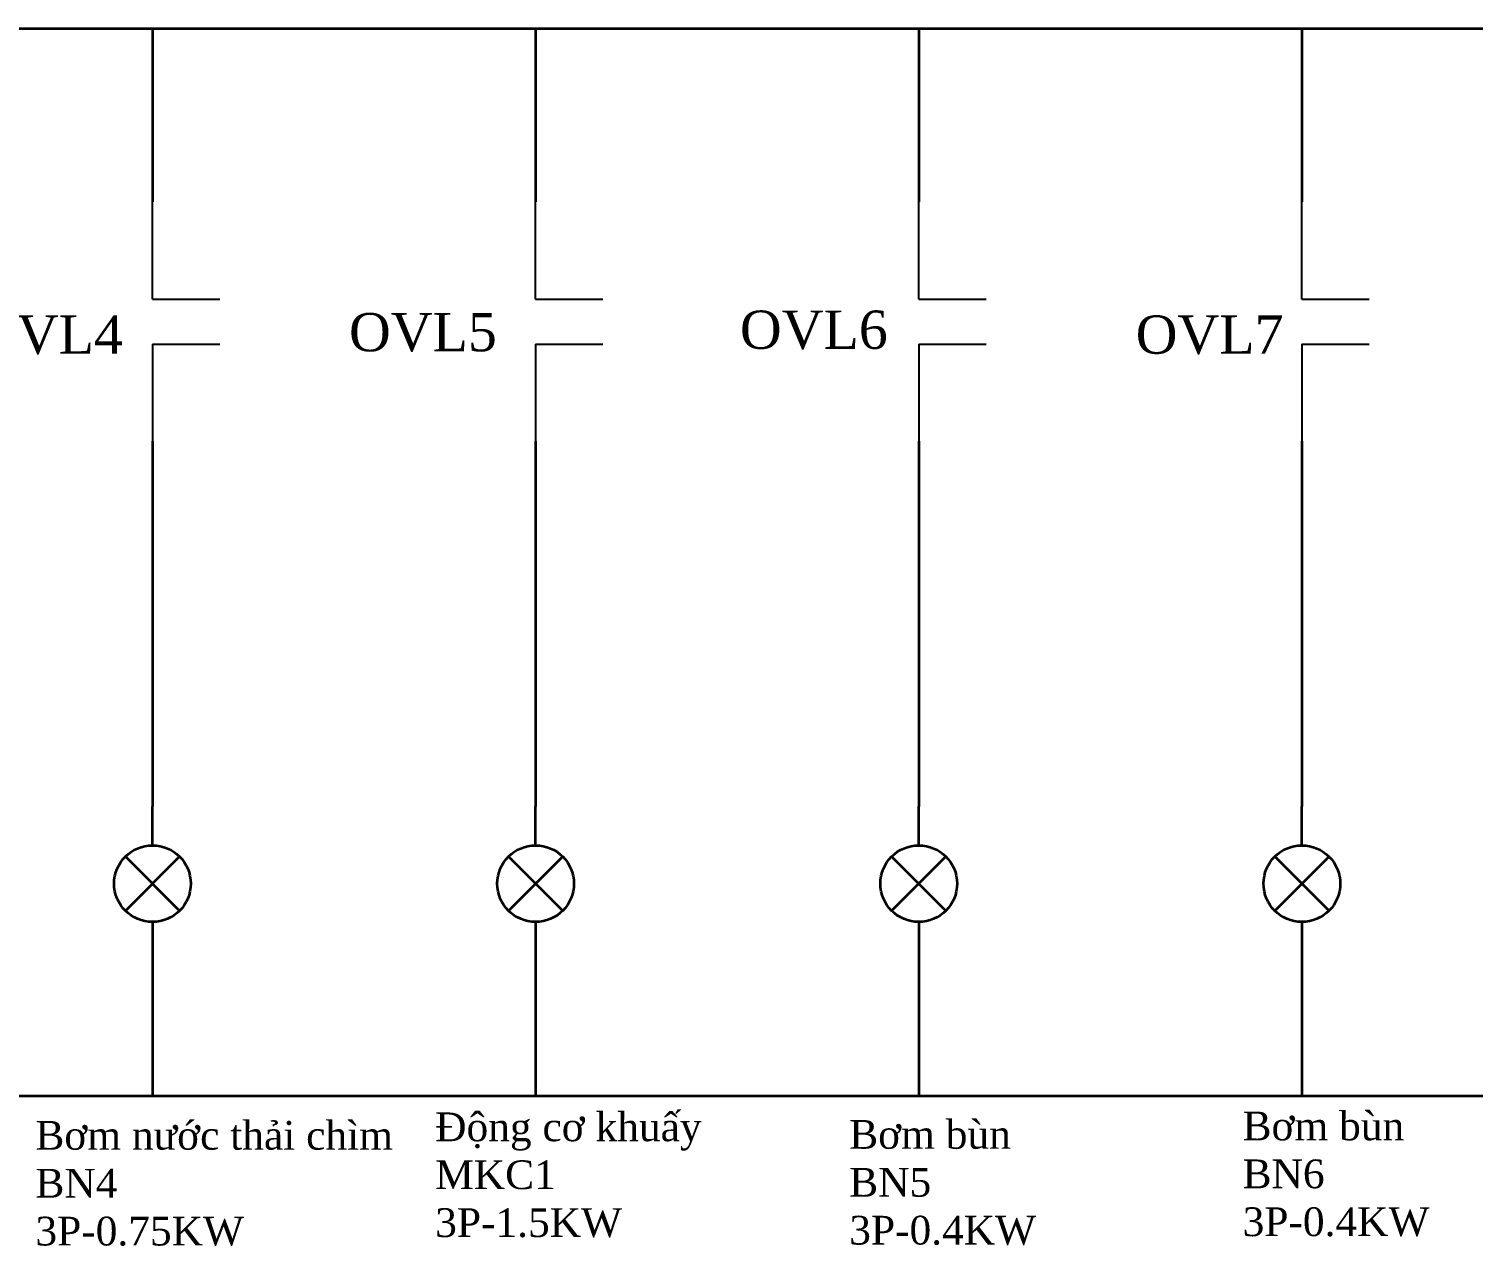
# Model space of a CAD drawing. Header units: millimetres. Extents: x 0 to 19177, y 0 to 12100.
# Drawn here: x 11769 to 12523, y 8919 to 9555 of the extents above; entities that cross this region are included whole.
import ezdxf

# ---------------------------------------------------------------- set-up
doc = ezdxf.new("R2010")
doc.units = ezdxf.units.MM
doc.header["$MEASUREMENT"] = 0
doc.layers.add('0---TBD---SD', color=2, linetype='Continuous', lineweight=25)
doc.layers.add('NetDam', color=7, linetype='Continuous', lineweight=35)
doc.layers.add('PHU KIEN', color=7, linetype='Continuous')
doc.styles.get("Standard").update_dxf_attribs({"font": 'arial.ttf'})

# ---------------------------------------------------------------- blocks, each defined once
blk = doc.blocks.new('TDM')
at = {"layer": '0---TBD---SD', "color": 7}
for p, q in [((334849.4, 442398), (334849.4, 442781.8)), ((334849.4, 442398), (335026.6, 442398)), ((334938, 442398), (335115.1, 442398)), ((334849.4, 442220.9), (334849.4, 441837.1)), ((334849.4, 442220.9), (335026.6, 442220.9)), ((334938, 442220.9), (335115.1, 442220.9))]:
    blk.add_line(p, q, dxfattribs=at)

msp = doc.modelspace()

# ---------------------------------------------------------------- linework, layer by layer
at = {"layer": 'NetDam', "color": 0}
for p, q in [((11833.27, 9554.78), (11633.27, 9554.78)), ((11833.27, 9554.78), (11833.27, 9464.39)), ((12033.27, 9554.78), (11833.27, 9554.78)), ((12033.27, 9554.78), (12033.27, 9464.39)), ((12233.27, 9554.78), (12033.27, 9554.78)), ((12233.27, 9554.78), (12233.27, 9464.39)), ((12433.27, 9554.78), (12233.27, 9554.78)), ((12433.27, 9554.78), (12433.27, 9464.39)), ((12633.27, 9554.78), (12433.27, 9554.78)), ((11833.27, 9339.49), (11833.27, 9148.68)), ((12033.27, 9339.49), (12033.27, 9148.68)), ((12233.27, 9339.49), (12233.27, 9148.68)), ((12433.27, 9339.49), (12433.27, 9148.68)), ((11833.27, 9128.68), (11833.27, 9148.68)), ((12033.27, 9128.68), (12033.27, 9148.68)), ((12233.27, 9128.68), (12233.27, 9148.68)), ((12433.27, 9128.68), (12433.27, 9148.68)), ((11819.13, 9122.62), (11847.42, 9094.34)), ((11847.42, 9122.62), (11819.13, 9094.34)), ((11833.27, 9128.48), (11833.27, 9128.68)), ((12019.13, 9122.62), (12047.42, 9094.34)), ((12047.42, 9122.62), (12019.13, 9094.34)), ((12033.27, 9128.48), (12033.27, 9128.68)), ((12219.13, 9122.62), (12247.42, 9094.34)), ((12247.42, 9122.62), (12219.13, 9094.34)), ((12233.27, 9128.48), (12233.27, 9128.68)), ((12419.13, 9122.62), (12447.42, 9094.34)), ((12447.42, 9122.62), (12419.13, 9094.34)), ((12433.27, 9128.48), (12433.27, 9128.68)), ((11833.27, 9088.48), (11833.27, 9068.48)), ((12033.27, 9088.48), (12033.27, 9068.48)), ((12233.27, 9088.48), (12233.27, 9068.48)), ((12433.27, 9088.48), (12433.27, 9068.48)), ((11833.27, 9068.48), (11833.27, 9068.48)), ((11833.27, 9068.48), (11833.27, 8997.5)), ((12033.27, 9068.48), (12033.27, 9068.48)), ((12033.27, 9068.48), (12033.27, 8997.5)), ((12233.27, 9068.48), (12233.27, 9068.48)), ((12233.27, 9068.48), (12233.27, 8997.5)), ((12433.27, 9068.48), (12433.27, 9068.48)), ((12433.27, 9068.48), (12433.27, 8997.5)), ((11833.27, 8997.5), (11633.27, 8997.5)), ((12033.27, 8997.5), (11833.27, 8997.5)), ((12233.27, 8997.5), (12033.27, 8997.5)), ((12433.27, 8997.5), (12233.27, 8997.5)), ((12633.27, 8997.5), (12433.27, 8997.5))]:
    msp.add_line(p, q, dxfattribs=at)
for centre in [(11833.27, 9108.48), (12033.27, 9108.48), (12233.27, 9108.48), (12433.27, 9108.48)]:
    msp.add_circle(centre, 20, dxfattribs=at)

# ---------------------------------------------------------------- block references
at = {"layer": 'PHU KIEN', "color": 9, "xscale": 0.1322222222090932, "yscale": 0.1322222222090932, "zscale": 0.1322222222090932}
for p in [(-32441.26, -49081.19), (-32241.26, -49081.19), (-32041.26, -49081.19), (-31841.26, -49081.19)]:
    msp.add_blockref('TDM', p, dxfattribs=at)

# ---------------------------------------------------------------- texts
at = {"char_height": 20, "attachment_point": 1}
for s, insert in [('{\\fTimes New Roman|b0|i0|c0|p18;OVL4}', (11740.69, 9405.19)), ('{\\fTimes New Roman|b0|i0|c0|p18;OVL5}', (11935.87, 9406.45)), ('{\\fTimes New Roman|b0|i0|c0|p18;OVL6}', (12139.93, 9407.72)), ('{\\fTimes New Roman|b0|i0|c0|p18;OVL7}', (12346.52, 9405.19))]:
    msp.add_mtext_dynamic_manual_height_columns(s, width=78.9928, gutter_width=1, heights=[0], dxfattribs=dict(at, insert=insert))
at = {"color": 0, "char_height": 15, "attachment_point": 1}
for s, insert in [('{\\fTimes New Roman|b0|i0|c0|p18;\\C256;Động cơ khuấy\\PMKC1\\P3P-1.5KW}', (11980.86, 8989.01)), ('{\\fTimes New Roman|b0|i0|c0|p18;\\C256;Bơm bùn\\PBN6\\P3P-0.4KW}', (12402.32, 8989.47)), ('{\\fTimes New Roman|b0|i0|c0|p18;\\C256;Bơm nước thải chìm BN4\\P3P-0.75KW}', (11772.18, 8984.58)), ('{\\fTimes New Roman|b0|i0|c0|p18;\\C256;Bơm bùn\\PBN5\\P3P-0.4KW}', (12196.98, 8985.06))]:
    msp.add_mtext_dynamic_manual_height_columns(s, width=188.9957, gutter_width=1, heights=[70.07], dxfattribs=dict(at, insert=insert))

doc.saveas('drawing.dxf')
